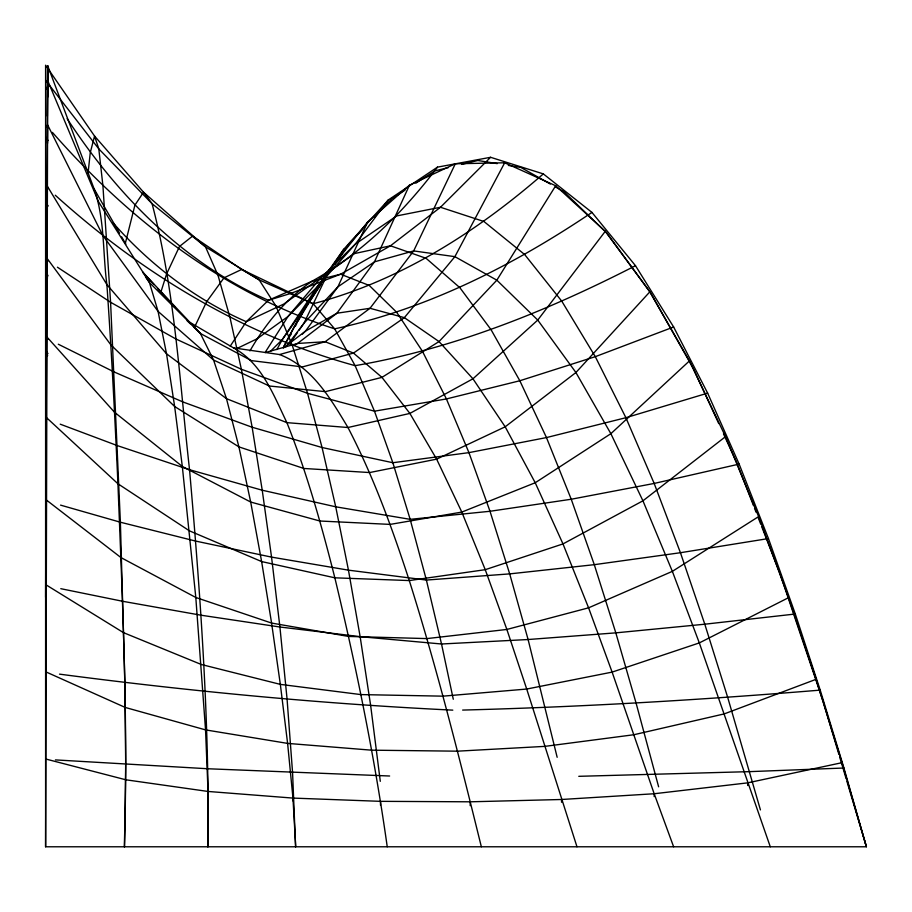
<?xml version="1.0" encoding="UTF-8"?>
<svg xmlns="http://www.w3.org/2000/svg" width="912" height="912" viewBox="0 0 912 912"><rect width="100%" height="100%" fill="white"/><g stroke="black" fill="none" stroke-linecap="round" stroke-linejoin="round"><path stroke-width="1.37" d="M47.641 97.208L47.641 66.017L47.378 116.155M276.849 349.558L282.31 339.56L317.205 286.835L343.824 249.193L388.261 199.979L437.486 167.135L490.588 157.297L543.324 173.896L591.956 212.416L635.493 265.7L673.637 326.986L707.644 393.129L739.142 464.094L768.44 538.559L795.31 614.004L820.219 690.122L843.931 768.018L866.4 846.781L45.6 846.781L47.584 124.83L102.76 235.353L158.061 311.368L213.568 360.058L269.336 386.004L325.436 391.647L381.957 377.374L439.025 341.567L496.835 280.178L555.693 185.74L504.678 162.792L455.316 163.772L409.42 185.227L367.696 221.935L329.494 269.975L294.268 326.53L283.393 347.461M47.549 143.298L47.652 65.607L94.164 188.989C104.903 219.496 102.668 252.875 106.886 284.601C111.526 350.938 114.912 417.343 117.933 483.77C122.63 604.69 128.318 725.758 124.271 846.781M47.048 200.743L47.652 65.607M45.6 597.269L47.15 171.718M207.788 846.781L208.039 791.456L205.542 729.885L195.806 597.474L182.32 466.442L174.648 406.501L166.52 353.776L158.061 311.368L149.42 282.515L98.507 201.712L47.663 80.518M124.613 846.781L125.742 764.29L124.864 682.347L120.384 522.223L110.591 302.271L102.919 185.763L98.804 148.895L94.563 136.07L45.6 65.219L45.6 846.781M88.054 173.234L90.265 152.68L94.563 136.07L143.537 192.204L152.076 203.695L205.508 246.867L259.168 279.881L313.147 303.742L334.647 328.833L355.121 365.655L374.479 411.175L392.844 462.726L410.161 519.338L426.383 580.055L441.522 643.997L453.287 699.253M125.354 243.253L134.908 205.166L143.537 192.204L205.508 246.867L218.036 275.435L230.006 317.558L241.361 369.257L252.134 427.238L262.234 490.223L271.548 557.118L279.916 627.011L287.075 699.105L292.57 772.601L295.591 846.781M160.66 292.832L166.565 274.033L179.504 246.434L192.58 236.105L241.68 269.45L259.168 279.881L276.085 306.307L292.228 345.249L307.538 393.3L322.061 447.518L335.73 506.81L348.452 570.16L360.137 636.656L370.648 705.455L380.293 781.322M409.42 185.227L374.467 261.835L336.893 313.238L297.574 343.459L293.801 345.443M367.696 221.935L337.907 286.824L305.486 331.124L302.431 334.111M195.065 326.12L206.579 301.815L224.021 277.829L241.68 269.45L313.147 303.742C399.673 281.09 476.395 232.104 543.324 173.896M455.316 163.772L413.672 250.925L370.021 308.29L325.162 341.738L279.562 354.551L233.518 347.894L187.177 320.807L190.232 323.737M329.494 269.975L303.981 323.201L299.147 330.155M504.678 162.792L454.883 256.66L404.358 317.65L353.491 353.081L302.476 366.909L251.427 360.616L200.401 333.496L194.302 327.636M290.119 335.992L291.464 333.496M295.477 326.017L296.81 323.532M298.144 321.035L306.17 306.09L321.252 284.134M283.723 346.697L303.844 309.305L343.824 249.193M249.956 350.881C265.552 323.726 285.741 299.102 311.767 281.363C361.882 253.354 403.07 212.678 437.486 167.135M265.449 351.952L287.975 316.521L320.237 278.468L355.338 244.085L388.261 199.979M230.223 346.172L246.286 321.697L268.402 300.299L311.767 281.363L340.632 274.204L390.484 245.795L440.473 207.263L490.588 157.297M322.837 281.819L324.421 279.517M334.738 264.491L349.022 243.698L362.668 229.357M291.886 340.586L297.529 332.47M303.844 309.305L282.31 339.56L270.613 351.177M286.174 346.628L303.981 323.201L337.907 286.824L374.467 261.835L413.672 250.925L454.883 256.66L496.835 280.178L537.749 320.078L575.917 372.529L610.869 433.69L642.937 500.813L672.361 571.357L699.322 642.914L770.287 846.781M555.693 185.74L605.272 231.295L537.749 320.078L472.952 378.788L409.876 413.421L347.962 427.511L286.904 422.644L226.472 398.669L166.52 353.776L106.886 284.601L47.447 186.344M605.272 231.295L649.868 291.806L575.917 372.529L505.18 426.805L436.631 459.146L369.645 472.553L303.833 468.46L238.91 446.88L174.648 406.501L110.831 344.85L47.253 258.598M374.365 217.067L391.909 198.634L405.031 190.152M649.868 291.806L689.426 360.924L610.869 433.69L535.219 482.744L461.803 512.088L390.154 524.4L319.873 521.014L250.686 502.045L182.32 466.442L114.536 412.27L47.048 337.121M689.426 360.924L725.53 436.631L642.937 500.813L562.989 543.917L485.241 569.681L409.283 580.568L334.841 577.82L261.63 561.564L189.422 530.83L117.933 483.77L46.82 417.924M283.336 348.076L305.486 331.124L336.893 313.238L370.021 308.29L404.358 317.65L439.025 341.567L472.952 378.788L505.18 426.805L535.219 482.744L562.989 543.917L588.582 607.825L612.123 672.11L654.178 793.748L673.626 846.781M415.769 183.221L434.842 170.897L448.271 167.648M725.53 436.631L758.613 516.591L672.361 571.357L588.582 607.825L506.867 629.451L426.919 638.594L348.555 636.439L271.582 623.067L195.806 597.474L120.954 557.574L46.592 500.175M591.956 212.416C513.479 265.221 427.682 308.929 334.647 328.833C223.52 292.98 128.683 219.37 52.406 132.388M758.613 516.591L788.572 597.656L699.322 642.914L612.123 672.11L526.714 689.05L442.981 696.164L360.867 694.591L280.337 684.376L201.29 664.483L123.462 632.632L46.352 585.037M635.493 265.7C546.938 311.083 453.595 348.794 355.121 365.655C242.763 335 141.292 272.859 55.267 195.225M235.98 348.977L256.99 338.854L287.975 316.521L317.205 286.835L355.338 244.085L396.743 215.916L440.473 207.263L483.93 221.491L524.696 254.573L561.826 301.245L595.297 356.672L625.894 417.707L654.178 483.44L680.432 552.718L704.794 624.207L727.651 697.247L760.437 809.902M673.637 326.986L595.297 356.672L519.829 380.749L446.413 398.943L374.479 411.175L307.538 393.3L241.361 369.257L175.777 338.922L110.591 302.271L57.422 267.205M788.572 597.656L816.069 679.315L724.231 713.902L633.851 734.741L544.886 746.369L457.414 751.18L371.594 750.177L287.611 743.394L205.542 729.885L125.24 707.45L46.102 671.973M707.644 393.129L625.894 417.707L546.47 437.578L468.939 452.637L392.844 462.726L322.061 447.518L252.134 427.238L182.89 401.953L114.125 371.948L58.288 344.223M265.21 352.591L297.574 343.459L325.162 341.738L353.491 353.081L381.957 377.374L409.876 413.421L436.631 459.146L461.803 512.088L485.241 569.681L506.867 629.451L526.714 689.05L576.977 846.781M461.7 164.399L477.82 160.489L497.245 163.624M739.142 464.094L654.178 483.44L571.243 499.24L490.006 511.279L410.161 519.338L335.73 506.81L262.234 490.223L189.536 469.714L117.409 445.637L60.226 424.171M45.851 759.035L125.856 779.794L208.039 791.456L292.969 798.091L380.498 801.34L470.204 801.808L561.564 799.493L654.178 793.748L747.669 782.861L841.993 762.683L866.4 846.781L846.963 781.481M768.44 538.559L680.432 552.718L594.293 564.676L509.694 573.887L426.383 580.055L348.452 570.16L271.548 557.118L195.59 541.067L120.384 522.223L60.557 505.123M795.31 614.004L704.794 624.207L615.817 632.86L528.105 639.529L441.522 643.997L360.137 636.656L279.916 627.011L200.914 615.19L122.938 601.339L60.796 588.685M820.219 690.122C701.237 699.903 582.004 706.971 462.646 710.072M843.931 768.018L749.493 771.643L578.778 776.317M389.629 776.009L207.879 768.759L55.438 759.901M452.808 710.14C321.263 703.779 190.072 691.285 59.508 674.139M508.337 165.414L520.832 167.42L550.346 184.053M45.6 337.93L48.142 339.184M279.562 354.551C312.428 367.091 330.76 398.875 347.962 427.511C373.384 476.406 392.228 528.265 409.283 580.568C436.962 668.268 459.34 757.519 481.342 846.781M555.271 186.835L563.878 191.68L606.982 233.278L650.108 292.193L693.291 368.448L718.747 423.578M45.6 259.407L47.96 260.969M233.518 347.894C261.926 363.181 273.589 395.215 286.904 422.644C306.956 473.032 321.571 525.301 334.841 577.82C356.159 666.661 374.49 756.287 387.235 846.781M45.6 187.051L47.755 188.864M45.6 353.845L47.686 355.669M295.716 846.781L292.969 798.091L287.611 743.394L280.337 684.376L271.582 623.067L261.63 561.564L250.686 502.045L238.91 446.88L226.472 398.669L213.568 360.058L200.401 333.496L149.42 282.515L145.453 276.826M45.6 125.206L47.538 127.258M200.401 333.496L142.625 272.061L153.98 284.533M45.6 275.846L47.549 277.921M157.776 288.671L168.207 300.082M172.003 304.22L174.853 307.333M113.202 223.018C150.013 264.719 195.236 299.318 246.286 321.697L283.712 304.095L354.654 253.547L390.484 245.795L426.075 258.301L459.853 287.679L491.112 329.779L519.829 380.749L546.47 437.578L571.243 499.24L594.293 564.676L615.817 632.86L636.063 703.004L658.624 786.805M45.6 202.749L48.245 205.975M45.6 80.359L48.222 83.733M49.966 85.979L98.804 148.895L152.076 203.695C174.922 290.495 179.539 380.84 189.536 469.714C200.503 595.091 209.464 720.845 208.004 846.781M45.6 137.188L48.074 140.562M45.6 86.971L47.994 90.493M67.135 118.651C116.998 194.963 183.859 263.374 268.402 300.299L290.882 293.39L340.632 274.204L369.269 285.467L396.686 312.292L422.416 351.234L446.413 398.943L468.939 452.637L490.006 511.279L509.694 573.887L528.105 639.529L557.164 757.302M46.478 351.268L47.971 353.674M94.164 188.989L119.552 233.187M121.661 236.869L125.89 244.234M46.763 273.383L48.062 275.88M723.478 433.838L736.508 462.042L753.494 505.613M754.532 508.258L756.071 512.213M758.134 517.503L760.711 524.104M761.737 526.737L779.76 572.953L823.057 701.203L838.858 754.27M816.069 679.315L841.993 762.683M839.667 756.983L846.154 778.757M747.669 782.861L747.669 785.483M654.178 793.748L654.178 796.575M561.564 799.493L561.564 802.264M470.204 801.808L470.204 805.661M380.498 801.34L380.498 805.228M292.969 798.091L292.969 800.93M208.039 791.456L208.039 794.044"/></g></svg>
